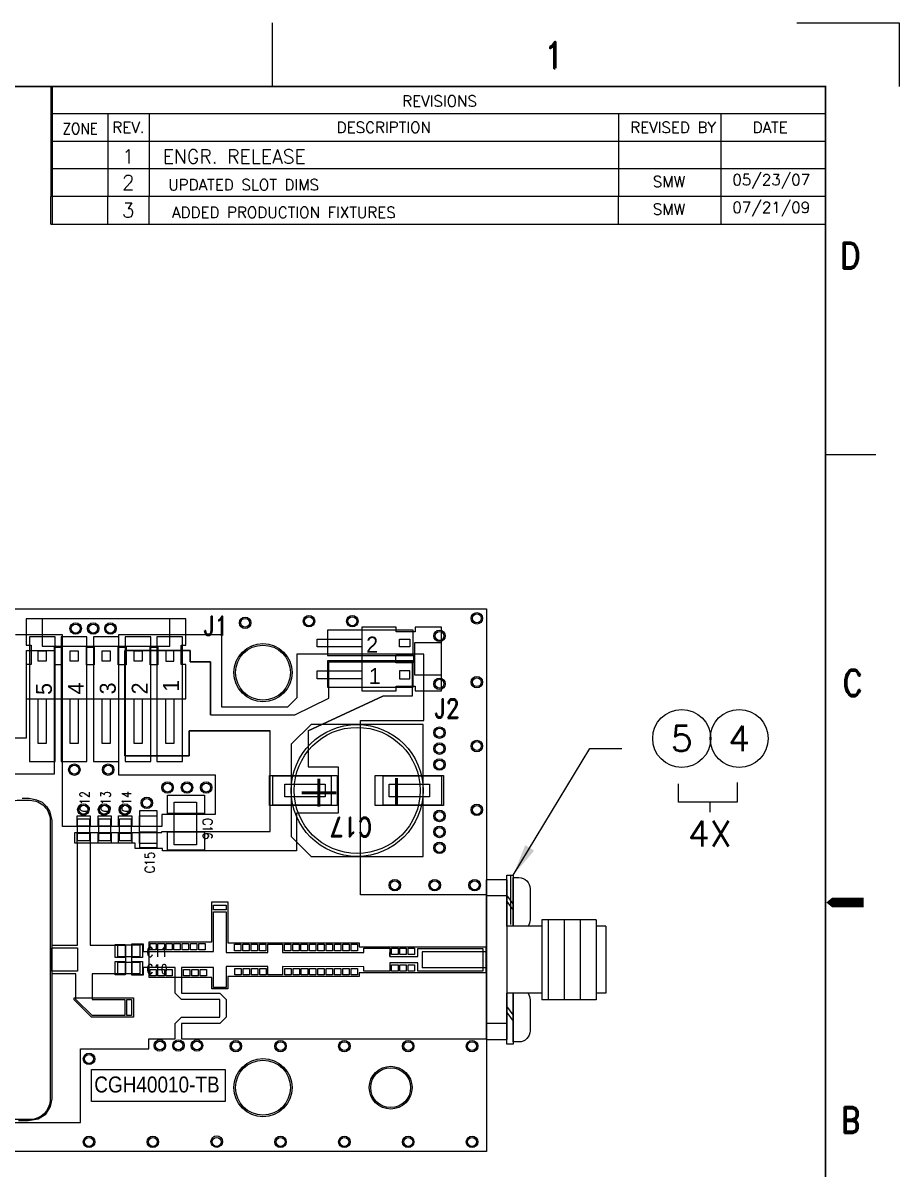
# Model space of a CAD drawing. Header units: inches. Extents: x 10.9 to 26.7, y -6.2 to 5.6.
# Drawn here: x 15.587 to 18.332, y 2.013 to 5.604 of the extents above; entities that cross this region are included whole.
import ezdxf
from ezdxf.enums import TextEntityAlignment as Align

# ---------------------------------------------------------------- set-up
doc = ezdxf.new("R2010")
doc.units = ezdxf.units.IN
doc.header["$MEASUREMENT"] = 0
doc.linetypes.add('FILLPOLYIN', pattern=[101, 100, 1])
for name, color, linetype in [('BORDER', 9, 'Continuous'), ('COMP', 10, 'Continuous'), ('CUTOUT_FAB_pill-flange', 7, 'Continuous'), ('MASK', 3, 'Continuous'), ('MASK1', 3, 'Continuous'), ('PCBHOLE', 200, 'Continuous'), ('REF_DES', 7, 'Continuous'), ('Substrate_Outline', 2, 'Continuous'), ('TEXT', 7, 'Continuous'), ('TEXT_CLEAR', 7, 'Continuous'), ('TOP', 5, 'Continuous'), ('VIA_28mil', 250, 'Continuous')]:
    doc.layers.add(name, color=color, linetype=linetype)
doc.layers.add('HARDWARE', color=40, linetype='Continuous', plot=False)
doc.styles.add('ARIAL_NEW', font='ARIAL.TTF', dxfattribs={"width": 0.85})
doc.styles.add('DATE', font='ROMANS.SHX', dxfattribs={"width": 0.55})
doc.styles.add('NAME', font='ROMANS.shx', dxfattribs={"width": 0.6})
doc.styles.add('ROMAND', font='romand.shx')
doc.styles.add('ROMANS', font='romans.shx')
doc.styles.add('TXT', font='txt', dxfattribs={"width": 0.8})
doc.dimstyles.get("Standard").update_dxf_attribs({"dimtxt": 0.07, "dimasz": 0.1, "dimexe": 0.05, "dimexo": 0.05, "dimgap": 0.06, "dimtad": 0, "dimtih": 1, "dimtoh": 1, "dimdec": 3, "dimzin": 4, "dimdsep": 46, "dimtxsty": 'ROMANS', "dimcen": 0.09, "dimadec": 0, "dimazin": 0, "dimtfac": 1, "dimtdec": 3, "dimtofl": 0, "dimtmove": 0, "dimatfit": 3, "dimfxl": 1, "dimtolj": 1, "dimtzin": 0, "dimarcsym": 0})

# ---------------------------------------------------------------- blocks, each defined once
blk = doc.blocks.new('MTA5PIN')
at = {"layer": 'COMP'}
for points in [[(-0.0055, -0.25), (0.102, -0.25), (0.102, -0.235), (0.162, -0.235), (0.162, -0.25), (0.2445, -0.25), (0.2445, 0.25), (0.162, 0.25), (0.162, 0.235), (0.102, 0.235), (0.102, 0.25), (-0.0055, 0.25)], [(0.1125, 0.2125), (0.1445, 0.2125), (0.1445, 0.1875), (0.1125, 0.1875)], [(0.1566, 0.1376), (0.101, 0.1376), (0.101, 0.1618), (0.1566, 0.1618)], [(0.1125, 0.1125), (0.1445, 0.1125), (0.1445, 0.0875), (0.1125, 0.0875)], [(0.1566, 0.0376), (0.101, 0.0376), (0.101, 0.0618), (0.1566, 0.0618)], [(0.1125, 0.0125), (0.1445, 0.0125), (0.1445, -0.0125), (0.1125, -0.0125)], [(0.1566, -0.0624), (0.101, -0.0624), (0.101, -0.0382), (0.1566, -0.0382)], [(0.1445, -0.1125), (0.1125, -0.1125), (0.1125, -0.0875), (0.1445, -0.0875)], [(0.1566, -0.1624), (0.101, -0.1624), (0.101, -0.1382), (0.1566, -0.1382)], [(0.1445, -0.2125), (0.1445, -0.1875), (0.1125, -0.1875), (0.1125, -0.2125)]]:
    blk.add_lwpolyline(points, close=True, dxfattribs=at)
for points in [[(-0.0055, 0.1875), (-0.1455, 0.1875), (-0.1455, 0.2125), (-0.0055, 0.2125)], [(0.2445, 0.2), (0.1594, 0.2), (0.1594, -0.2), (0.2445, -0.2)], [(-0.0055, 0.0875), (-0.1455, 0.0875), (-0.1455, 0.1125), (-0.0055, 0.1125)], [(-0.0055, -0.0125), (-0.1455, -0.0125), (-0.1455, 0.0125), (-0.0055, 0.0125)], [(-0.0055, -0.1125), (-0.1455, -0.1125), (-0.1455, -0.0875), (-0.0055, -0.0875)], [(-0.0055, -0.2125), (-0.1455, -0.2125), (-0.1455, -0.1875), (-0.0055, -0.1875)]]:
    blk.add_lwpolyline(points, dxfattribs=at)
at = {"layer": 'COMP', "style": 'TXT'}
for s, p in [('5', (0.0067, 0.17)), ('4', (0.0084, 0.0699)), ('3', (0.0084, -0.0301)), ('2', (0.0084, -0.1301)), ('1', (0.0166, -0.2286))]:
    blk.add_text(s, height=0.05, dxfattribs=at).set_placement(p)
at = {"layer": 'REF_DES', "style": 'ROMAND', "width": 0.85}
blk.add_attdef('REFDES', (0.1628, -0.0254), '', height=0.06, dxfattribs=at)
blk = doc.blocks.new('MTA2PIN')
at = {"layer": 'COMP'}
for points in [[(0.1075, 0.1), (0, 0.1), (0, -0.1), (0.1075, -0.1), (0.1075, -0.085), (0.1675, -0.085), (0.1675, -0.1), (0.25, -0.1), (0.25, 0.1), (0.1675, 0.1), (0.1675, 0.085), (0.1075, 0.085)], [(0.15, 0.0375), (0.1179, 0.0375), (0.1179, 0.0625), (0.15, 0.0625)], [(0.162, -0.0124), (0.1065, -0.0124), (0.1065, 0.0118), (0.162, 0.0118)], [(0.15, -0.0625), (0.15, -0.0375), (0.1179, -0.0375), (0.1179, -0.0625)]]:
    blk.add_lwpolyline(points, close=True, dxfattribs=at)
for points in [[(0, 0.0375), (-0.14, 0.0375), (-0.14, 0.0625), (0, 0.0625)], [(0.25, 0.05), (0.1649, 0.05), (0.1649, -0.05), (0.25, -0.05)], [(0, -0.0625), (-0.14, -0.0625), (-0.14, -0.0375), (0, -0.0375)]]:
    blk.add_lwpolyline(points, dxfattribs=at)
at = {"layer": 'COMP', "style": 'TXT'}
for s, p in [('2', (0.0139, 0.0199)), ('1', (0.0221, -0.0786))]:
    blk.add_text(s, height=0.05, dxfattribs=at).set_placement(p)
at = {"layer": 'REF_DES', "style": 'ROMAND', "width": 0.85}
blk.add_attdef('REFDES', (0.1713, -0.0327), '', height=0.06, dxfattribs=at)
blk = doc.blocks.new('CAP0603A')
at = {"layer": 'COMP'}
blk.add_lwpolyline([(-0.0345, -0.0185), (-0.0345, 0.0185), (0.0345, 0.0185), (0.0345, -0.0185)], close=True, dxfattribs=at)
at = {"layer": 'REF_DES', "style": 'ROMAND', "width": 0.85}
blk.add_attdef('REFDES', text='', height=0.06, dxfattribs=at).set_placement((0, -0.031), align=Align.CENTER)
blk = doc.blocks.new('CAP0805B')
at = {"layer": 'COMP'}
blk.add_lwpolyline([(0.0435, -0.0275), (-0.0435, -0.0275), (-0.0435, 0.0275), (0.0435, 0.0275)], close=True, dxfattribs=at)
at = {"layer": 'REF_DES', "style": 'ROMAND', "width": 0.85}
blk.add_attdef('REFDES', text='', height=0.06, dxfattribs=at).set_placement((0, -0.03), align=Align.CENTER)
blk = doc.blocks.new('CAP1206B')
at = {"layer": 'COMP'}
blk.add_lwpolyline([(-0.067, -0.035), (-0.067, 0.035), (0.067, 0.035), (0.067, -0.035)], close=True, dxfattribs=at)
at = {"layer": 'REF_DES', "style": 'ROMAND', "width": 0.85}
blk.add_attdef('REFDES', text='', height=0.06, dxfattribs=at).set_placement((0, -0.031), align=Align.CENTER)
blk = doc.blocks.new('47LYTIC')
at = {"layer": 'COMP'}
for points in [[(-0.2065, -0.2065), (0.1445, -0.2065), (0.2065, -0.1445), (0.2065, 0.1445), (0.1445, 0.2065), (-0.2065, 0.2065)], [(-0.2265, 0.02), (-0.1005, 0.02), (-0.1005, -0.0196), (-0.2265, -0.0196)], [(0.1005, 0.0196), (0.2265, 0.0196), (0.2265, -0.0196), (0.1005, -0.0196)]]:
    blk.add_lwpolyline(points, close=True, dxfattribs=at)
for radius in [0.2065, 0.1975]:
    blk.add_circle((0, 0), radius, dxfattribs=at)
at = {"layer": 'COMP', "style": 'ROMANS', "width": 0.9}
for s, p in [('-', (-0.1764, 0.0677)), ('+', (0.0662, 0.0698))]:
    blk.add_text(s, height=0.125, rotation=270, dxfattribs=at).set_placement(p)
at = {"layer": 'REF_DES', "style": 'ROMAND', "width": 0.85}
blk.add_attdef('REFDES', text='', height=0.06, dxfattribs=at).set_placement((0, 0.0863), align=Align.CENTER)
blk = doc.blocks.new('block_template(1)_2000')
at = {"layer": 'BORDER'}
for p, q in [((-1.60879, -0.12402), (-1.60879, -0.14854)), ((-1.69421, -0.14837), (-1.69421, -0.19101)), ((-1.69357, -0.19101), (-1.69357, -0.14854)), ((-1.69357, -0.15903), (-1.3951, -0.15903)), ((-1.67225, -0.15903), (-1.67225, -0.19101)), ((-1.65626, -0.15903), (-1.65626, -0.19101)), ((-1.47504, -0.15903), (-1.47504, -0.19101)), ((-1.43555, -0.15903), (-1.43555, -0.19101)), ((-1.69357, -0.16969), (-1.3951, -0.16969)), ((-1.3951, -0.18035), (-1.69357, -0.18035)), ((-1.3951, -0.19101), (-1.69421, -0.19101)), ((-1.3951, -0.29068), (-1.3756, -0.29068))]:
    blk.add_line(p, q, dxfattribs=at)
at = {"layer": 'BORDER', "const_width": 0.00061}
blk.add_lwpolyline([(-1.3951, -0.14854), (-2.25091, -0.14854), (-2.25091, -0.77875), (-1.3951, -0.77875)], close=True, dxfattribs=at)
at = {"layer": 'BORDER'}
blk.add_lwpolyline([(-1.39475, -0.46364, 0, 0.0127, 0), (-1.38714, -0.46364, 0.00383, 0.00383, 0), (-1.38034, -0.46364, 0.00383, 0.00383, 0)], format="xyseb", dxfattribs=at)
at = {"layer": 'DEFPOINTS'}
for p, q in [((-1.4062, -0.12402), (-1.36665, -0.12402)), ((-1.36665, -0.12402), (-1.36665, -0.14854))]:
    blk.add_line(p, q, dxfattribs=at)
at = {"layer": 'BORDER', "style": 'ROMAND', "width": 0.9}
for s, p in [('1', (-1.5038, -0.14153)), ('D', (-1.38964, -0.21892)), ('C', (-1.3887, -0.38393)), ('B', (-1.38933, -0.55272))]:
    blk.add_text(s, height=0.01017, dxfattribs=at).set_placement(p)
at = {"layer": 'BORDER', "style": 'ROMAND'}
blk.add_text('REVISIONS', height=0.004264, dxfattribs=at).set_placement((-1.54411, -0.15634), align=Align.CENTER)
at = {"layer": 'BORDER', "style": 'ROMAND', "width": 0.9}
blk.add_text('ZONE', height=0.004264, dxfattribs=at).set_placement((-1.68291, -0.16694), align=Align.CENTER)
at = {"layer": 'BORDER', "style": 'ROMAND'}
for s, height, p in [('REV.', 0.004264, (-1.66425, -0.16436)), ('DESCRIPTION', 0.0042639, (-1.56565, -0.16436)), ('REVISED BY', 0.004264, (-1.45393, -0.16436)), ('DATE', 0.004264, (-1.41642, -0.16436))]:
    blk.add_text(s, height=height, dxfattribs=at).set_placement(p, align=Align.MIDDLE_CENTER)
at = {"layer": 'TEXT'}
for tag, height, style, p in [('REVBL', 0.00533, 'ROMANS', (-1.66436, -0.17826)), ('SFINISH', 0.00269, 'ROMANS', (-1.67501, -0.71093)), ('TITLE1', 0.00665, 'ROMAND', (-1.48586, -0.73643)), ('TITLE2', 0.00665, 'ROMAND', (-1.48586, -0.74709)), ('REV.', 0.00665, 'ROMAND', (-1.40325, -0.76575))]:
    blk.add_attdef(tag, text='', height=height, dxfattribs=dict(at, style=style)).set_placement(p, align=Align.CENTER)
for tag, p, height, style in [('DESCRIPTION', (-1.65103, -0.17826), 0.00533, 'ROMANS'), ('FTOL', (-1.73917, -0.72575), 0.00269, 'ROMANS'), ('DTOL2', (-1.70083, -0.72575), 0.00269, 'ROMANS'), ('ATOL', (-1.67755, -0.72575), 0.00269, 'ROMANS'), ('DTOL3', (-1.70083, -0.72989), 0.00269, 'ROMANS'), ('DRWNO', (-1.48566, -0.76575), 0.00665, 'ROMAND'), ('SCALE', (-1.53667, -0.77549), 0.00426, 'ROMANS'), ('SHTNO', (-1.44224, -0.77562), 0.00426, 'ROMANS')]:
    blk.add_attdef(tag, p, '', height=height, dxfattribs=dict(at, style=style))
for tag, p, style, width in [('DWNBY', (-1.65587, -0.73568), 'NAME', 0.6), ('DDATE', (-1.60794, -0.73568), 'DATE', 0.55), ('CHKBY', (-1.65587, -0.74619), 'NAME', 0.6), ('CDATE', (-1.60794, -0.74619), 'DATE', 0.55), ('ENGBY', (-1.65587, -0.7567), 'NAME', 0.6), ('EDATE', (-1.60794, -0.7567), 'DATE', 0.55), ('QABY', (-1.65587, -0.76721), 'NAME', 0.6), ('QDATE', (-1.60794, -0.76721), 'DATE', 0.55), ('MFGBY', (-1.65587, -0.77772), 'NAME', 0.6), ('MDATE', (-1.60794, -0.77772), 'DATE', 0.55)]:
    blk.add_attdef(tag, p, '', height=0.00533, dxfattribs=dict(at, style=style, width=width))

msp = doc.modelspace()

# ---------------------------------------------------------------- linework, layer by layer
at = {"layer": 'BORDER'}
for p, q in [((15.6749, 4.9737), (15.6749, 5.0602)), ((15.6801, 4.9737), (15.6801, 5.0602)), ((15.8531, 4.9737), (15.8531, 5.0602)), ((15.9828, 4.9737), (15.9828, 5.0602)), ((17.4529, 4.9737), (17.4529, 5.0602)), ((17.7734, 5.0602), (17.7734, 4.9737)), ((15.6749, 4.9737), (18.1015, 4.9737))]:
    msp.add_line(p, q, dxfattribs=at)
at = {"layer": 'CUTOUT_FAB_pill-flange', "linetype": 'Continuous'}
msp.add_lwpolyline([(15.5065, 3.1055, -0.41421), (15.5695, 3.1685), (15.6095, 3.1685, -0.414217), (15.6725, 3.1055), (15.6725, 2.2315, -0.41421), (15.6095, 2.1685), (15.5695, 2.1685, -0.414217), (15.5065, 2.2315)], format="xyb", close=True, dxfattribs=at)
at = {"layer": 'HARDWARE'}
for p, q in [((17.0384, 2.919), (17.0384, 2.419)), ((17.1034, 2.919), (17.0384, 2.919)), ((17.1034, 2.919), (17.1034, 2.419)), ((17.1034, 2.869), (17.0384, 2.869)), ((17.1234, 2.8439), (17.1034, 2.8714)), ((17.1034, 2.8514), (17.1234, 2.8239)), ((17.2134, 2.774), (17.1034, 2.774)), ((17.2134, 2.794), (17.2134, 2.544)), ((17.3834, 2.794), (17.2134, 2.794)), ((17.2334, 2.794), (17.2334, 2.544)), ((17.2834, 2.794), (17.2834, 2.544)), ((17.3334, 2.794), (17.3334, 2.544)), ((17.3834, 2.794), (17.3834, 2.544)), ((17.4134, 2.774), (17.3834, 2.774)), ((17.4134, 2.774), (17.4134, 2.564)), ((17.0384, 2.694), (16.8384, 2.694)), ((16.8384, 2.694), (16.8384, 2.644)), ((17.0384, 2.694), (16.9884, 2.694)), ((17.0384, 2.644), (16.8384, 2.644)), ((17.0384, 2.644), (16.9884, 2.644)), ((17.2134, 2.564), (17.1034, 2.564)), ((17.4134, 2.564), (17.3834, 2.564)), ((17.1234, 2.4962), (17.1034, 2.5237)), ((17.3834, 2.544), (17.2134, 2.544)), ((17.1034, 2.5037), (17.1234, 2.4762)), ((17.1034, 2.469), (17.0384, 2.469)), ((17.0384, 2.419), (17.1034, 2.419))]:
    msp.add_line(p, q, dxfattribs=at)
for points in [[(17.1034, 2.774), (17.1034, 2.9339), (17.1234, 2.9339), (17.1234, 2.774)], [(17.1155, 2.7791), (17.1155, 2.9314)], [(17.1234, 2.774), (17.1234, 2.9264)], [(17.1234, 2.4042), (17.1034, 2.4042), (17.1034, 2.5641)], [(17.1234, 2.5641), (17.1234, 2.4042)]]:
    msp.add_lwpolyline(points, dxfattribs=at)
for points in [[(17.1234, 2.9264), (17.1414, 2.9264, -0.414214), (17.1764, 2.8914), (17.1764, 2.7944, -0.156445), (17.1699, 2.774)], [(17.1699, 2.5641, -0.156445), (17.1764, 2.5437), (17.1764, 2.4467, -0.414214), (17.1414, 2.4117), (17.1234, 2.4117), (17.1234, 2.5641)]]:
    msp.add_lwpolyline(points, format="xyb", dxfattribs=at)
at = {"layer": 'MASK'}
for points in [[(16.8098, 3.6217), (16.8098, 3.7017), (16.5418, 3.7017), (16.5418, 3.6217)], [(15.6882, 3.6809), (15.6082, 3.6809), (15.6082, 3.2898), (15.6882, 3.2898)], [(15.7872, 3.6809), (15.7072, 3.6809), (15.7072, 3.2898), (15.7872, 3.2898)], [(15.8882, 3.6809), (15.8082, 3.6809), (15.8082, 3.2898), (15.8882, 3.2898)], [(15.9882, 3.6809), (15.9082, 3.6809), (15.9082, 3.2898), (15.9882, 3.2898)], [(16.0872, 3.6809), (16.0072, 3.6809), (16.0072, 3.2898), (16.0872, 3.2898)], [(16.8098, 3.5227), (16.8098, 3.6057), (16.5418, 3.6057), (16.5418, 3.5227)], [(15.6775, 2.7065), (15.7585, 2.7065), (15.7585, 2.6335), (15.6775, 2.6335)], [(15.7475, 2.5495), (15.9335, 2.5495), (15.9335, 2.4895), (15.8025, 2.4895), (15.7475, 2.5435), (15.7475, 2.5495)]]:
    msp.add_lwpolyline(points, close=True, dxfattribs=at)
at = {"layer": 'MASK', "color": 3}
for points in [[(16.3595, 3.2465), (16.5715, 3.2465), (16.5715, 3.1525), (16.3595, 3.1525)], [(16.6905, 3.2465), (16.9045, 3.2465), (16.9045, 3.1525), (16.6905, 3.1525)], [(15.8025, 2.3255), (16.2205, 2.3255), (16.2205, 2.2255), (15.8025, 2.2255)]]:
    msp.add_lwpolyline(points, close=True, dxfattribs=at)
at = {"layer": 'MASK'}
for points in [[(15.5855, 3.1755), (15.6065, 3.1755), (15.6295, 3.1705), (15.6475, 3.1625), (15.6615, 3.1495), (15.6705, 3.1345), (15.6755, 3.1145), (15.6775, 3.1055), (15.6775, 2.2335), (15.6725, 2.2095), (15.6575, 2.1835), (15.6355, 2.1695), (15.6035, 2.1645), (15.5735, 2.1645)], [(15.9825, 2.7255), (16.1795, 2.7255), (16.1795, 2.8505), (16.2295, 2.8505), (16.2295, 2.7225), (16.6405, 2.7225), (16.6405, 2.7095), (17.0375, 2.7095), (17.0375, 2.6285), (16.6405, 2.6285), (16.6405, 2.6165), (16.2445, 2.6165), (16.2295, 2.6165), (16.2295, 2.5785), (16.1795, 2.5785), (16.1795, 2.6135), (15.9825, 2.6135), (15.9825, 2.7255), (15.9825, 2.7255)]]:
    msp.add_lwpolyline(points, dxfattribs=at)
at = {"layer": 'MASK', "linetype": 'Continuous'}
for points in [[(16.1565, 3.1275), (16.0405, 3.1275), (16.0405, 3.1845), (16.1565, 3.1845)], [(15.9535, 3.0865), (15.9535, 3.1365), (16.0065, 3.1365), (16.0065, 3.0865)], [(15.7982, 3.1199), (15.7982, 3.0879), (15.7572, 3.0879), (15.7572, 3.1199)], [(15.8642, 3.1199), (15.8642, 3.0879), (15.8232, 3.0879), (15.8232, 3.1199)], [(15.9282, 3.1199), (15.9282, 3.0879), (15.8872, 3.0879), (15.8872, 3.1199)], [(15.7982, 3.0659), (15.7982, 3.0339), (15.7572, 3.0339), (15.7572, 3.0659)], [(15.8642, 3.0659), (15.8642, 3.0339), (15.8232, 3.0339), (15.8232, 3.0659)], [(15.9282, 3.0659), (15.9282, 3.0339), (15.8872, 3.0339), (15.8872, 3.0659)], [(15.9535, 3.0195), (15.9535, 3.0695), (16.0065, 3.0695), (16.0065, 3.0195)], [(16.1565, 3.0125), (16.0405, 3.0125), (16.0405, 3.0695), (16.1565, 3.0695)], [(15.9079, 2.6762), (15.8759, 2.6762), (15.8759, 2.7172), (15.9079, 2.7172)], [(15.9619, 2.6762), (15.9299, 2.6762), (15.9299, 2.7172), (15.9619, 2.7172)], [(15.9079, 2.6222), (15.8759, 2.6222), (15.8759, 2.6632), (15.9079, 2.6632)], [(15.9619, 2.6222), (15.9299, 2.6222), (15.9299, 2.6632), (15.9619, 2.6632)]]:
    msp.add_lwpolyline(points, close=True, dxfattribs=at)
at = {"layer": 'MASK'}
for centre in [(16.2835, 3.7245), (16.4835, 3.7295), (16.6195, 3.7295), (17.0095, 3.7385), (15.7525, 3.7065), (15.8075, 3.7065), (15.8615, 3.7065), (16.8925, 3.6835), (17.0095, 3.5385), (16.8925, 3.5335), (16.8925, 3.3805), (16.8925, 3.3305), (17.0095, 3.3385), (15.7485, 3.2645), (15.8545, 3.2645), (16.8925, 3.2805), (16.0405, 3.2085), (16.1015, 3.2085), (16.1615, 3.2085), (15.9755, 3.1605), (15.7765, 3.1395), (15.8415, 3.1395), (15.9065, 3.1395), (16.8925, 3.1195), (17.0095, 3.1385), (16.8925, 3.0695), (16.8925, 3.0195), (16.7525, 2.9025), (16.8775, 2.9025), (17.0025, 2.9025), (16.0165, 2.4005), (16.0745, 2.4005), (16.1325, 2.4005), (16.2545, 2.3985), (16.3945, 2.3985), (16.5945, 2.3985), (16.7945, 2.3985), (16.9945, 2.3985), (15.7945, 2.3585), (15.7945, 2.0985), (15.9945, 2.0985), (16.1945, 2.0995), (16.3945, 2.0985), (16.5945, 2.0985), (16.7945, 2.0985), (16.9945, 2.0985)]:
    msp.add_circle(centre, 0.018, dxfattribs=at)
at = {"layer": 'MASK', "color": 3}
for centre, radius in [((16.3395, 3.5685), 0.091), ((16.3395, 2.2685), 0.091), ((16.7395, 2.2685), 0.067)]:
    msp.add_circle(centre, radius, dxfattribs=at)
at = {"layer": 'MASK1'}
for points in [[(16.5545, 3.2443), (16.3695, 3.2443), (16.3695, 3.1547), (16.5545, 3.1547)], [(16.8995, 3.2443), (16.7145, 3.2443), (16.7145, 3.1543), (16.8995, 3.1543)]]:
    msp.add_lwpolyline(points, close=True, dxfattribs=at)
at = {"layer": 'PCBHOLE'}
for centre in [(16.3395, 3.5685), (16.3395, 2.2685)]:
    msp.add_circle(centre, 0.086, dxfattribs=at)
at = {"layer": 'PCBHOLE', "linetype": 'FILLPOLYIN'}
msp.add_circle((16.7395, 2.2685), 0.0625, dxfattribs=at)
at = {"layer": 'Substrate_Outline'}
msp.add_lwpolyline([(14.4395, 3.7685), (17.0395, 3.7685), (17.0395, 2.0685), (14.4395, 2.0685), (14.4395, 3.7685)], close=True, dxfattribs=at)
msp.add_lwpolyline([(14.4395, 3.7685), (17.0395, 3.7685), (17.0395, 2.0685), (14.4395, 2.0685), (14.4395, 3.7685)], close=True, dxfattribs=at)
at = {"layer": 'Substrate_Outline', "color": 253}
msp.add_lwpolyline([(14.4395, 3.7685), (17.0395, 3.7685), (17.0395, 2.0685), (14.4395, 2.0685), (14.4395, 3.7685)], close=True, dxfattribs=at)
at = {"layer": 'TEXT'}
for p, q in [((17.6411, 3.1624), (17.6411, 3.2198)), ((17.8247, 3.2242), (17.8247, 3.1624)), ((17.8247, 3.1624), (17.6411, 3.1624)), ((17.7392, 3.1624), (17.7392, 3.1314))]:
    msp.add_line(p, q, dxfattribs=at)
for centre in [(17.6513, 3.3623), (17.8313, 3.3623)]:
    msp.add_circle(centre, 0.0909, dxfattribs=at)
at = {"layer": 'TOP', "color": 4}
for p, q in [((15.9065, 3.6375), (15.9065, 3.3075)), ((16.1115, 3.6375), (15.9065, 3.6375)), ((16.1115, 3.6025), (16.1115, 3.6375)), ((16.1755, 3.6025), (16.1115, 3.6025)), ((16.1755, 3.4365), (16.1755, 3.6025)), ((16.4805, 3.3865), (16.7145, 3.4945)), ((16.1085, 3.3075), (16.1085, 3.3865)), ((16.1085, 3.3865), (16.3615, 3.3865)), ((15.9065, 3.3075), (16.1085, 3.3075))]:
    msp.add_line(p, q, dxfattribs=at)
at = {"layer": 'TOP', "color": 5}
msp.add_lwpolyline([(14.4395, 3.7685), (17.0395, 3.7685), (17.0395, 2.8725), (16.6445, 2.8725), (16.6445, 3.4185), (16.8435, 3.4185), (16.8435, 3.6265), (16.4455, 3.6265), (16.4455, 3.4895), (16.4165, 3.4605), (16.2105, 3.4605), (16.2105, 3.6865), (15.8865, 3.6865), (15.8865, 3.2485), (16.1895, 3.2485), (16.1895, 3.1245), (16.0225, 3.1245), (16.0225, 3.0865), (15.7115, 3.0865), (15.7115, 3.6865), (15.5645, 3.6865)], dxfattribs=at)
at = {"layer": 'TOP', "color": 4}
msp.add_lwpolyline([(15.2765, 3.3645), (15.5985, 3.3645), (15.5985, 3.6375), (15.5985, 3.6375), (15.6855, 3.6375), (15.6855, 3.2505), (15.2125, 3.2505)], dxfattribs=at)
for points in [[(15.9065, 3.6375), (16.1115, 3.6375), (16.1115, 3.6025), (16.1755, 3.6025), (16.1755, 3.4365), (16.4395, 3.4365), (16.5455, 3.4885), (16.5455, 3.6025), (16.8065, 3.6025), (16.8065, 3.4945), (16.7145, 3.4945), (16.4805, 3.3865), (16.4805, 3.2735), (16.5755, 3.2735), (16.5755, 3.1285), (16.4445, 3.1285), (16.4445, 3.0105), (16.0245, 3.0105), (16.0245, 3.0175), (15.9395, 3.0175), (15.9395, 3.0345), (15.7985, 3.0345), (15.7985, 2.7145), (15.8035, 2.7145), (15.8035, 2.7145), (15.9085, 2.7145), (15.9085, 2.6245), (15.8045, 2.6245), (15.8045, 2.6245), (15.8045, 2.6245), (15.8045, 2.5445), (15.9065, 2.5445), (15.9065, 2.4945), (15.8045, 2.4945), (15.7535, 2.5445), (15.7535, 2.6245), (15.6785, 2.6245), (15.6785, 2.7145), (15.7585, 2.7145), (15.7585, 3.0345), (15.7505, 3.0345), (15.7505, 3.0675), (16.0225, 3.0675), (16.0225, 3.0705), (16.3615, 3.0705), (16.3615, 3.3865), (16.1085, 3.3865), (16.1085, 3.3075), (15.9065, 3.3075), (15.9065, 3.6375)], [(16.1845, 2.8405), (16.2245, 2.8405), (16.2245, 2.8255), (16.1845, 2.8255)], [(15.9865, 2.7205), (16.0045, 2.7205), (16.0045, 2.7005), (15.9865, 2.7005)], [(16.0105, 2.7205), (16.0305, 2.7205), (16.0305, 2.7005), (16.0105, 2.7005)], [(16.0365, 2.7205), (16.0545, 2.7205), (16.0545, 2.7005), (16.0365, 2.7005)], [(16.0605, 2.7205), (16.0805, 2.7205), (16.0805, 2.7005), (16.0605, 2.7005)], [(16.0865, 2.7205), (16.1065, 2.7205), (16.1065, 2.7005), (16.0865, 2.7005)], [(16.1125, 2.7205), (16.1325, 2.7205), (16.1325, 2.7005), (16.1125, 2.7005)], [(16.1385, 2.7205), (16.1585, 2.7205), (16.1585, 2.7005), (16.1385, 2.7005)], [(16.2505, 2.7175), (16.2705, 2.7175), (16.2705, 2.6975), (16.2505, 2.6975)], [(16.2765, 2.7175), (16.2965, 2.7175), (16.2965, 2.6975), (16.2765, 2.6975)], [(16.3025, 2.7175), (16.3225, 2.7175), (16.3225, 2.6975), (16.3025, 2.6975)], [(16.3285, 2.7175), (16.3485, 2.7175), (16.3485, 2.6975), (16.3285, 2.6975)], [(16.4065, 2.7175), (16.4265, 2.7175), (16.4265, 2.6975), (16.4065, 2.6975)], [(16.4325, 2.7175), (16.4525, 2.7175), (16.4525, 2.6975), (16.4325, 2.6975)], [(16.4585, 2.7175), (16.4785, 2.7175), (16.4785, 2.6975), (16.4585, 2.6975)], [(16.4855, 2.7175), (16.5055, 2.7175), (16.5055, 2.6975), (16.4855, 2.6975)], [(16.5115, 2.7175), (16.5315, 2.7175), (16.5315, 2.6975), (16.5115, 2.6975)], [(16.5375, 2.7175), (16.5575, 2.7175), (16.5575, 2.6975), (16.5375, 2.6975)], [(16.5635, 2.7175), (16.5835, 2.7175), (16.5835, 2.6975), (16.5635, 2.6975)], [(16.5895, 2.7175), (16.6095, 2.7175), (16.6095, 2.6975), (16.5895, 2.6975)], [(16.6155, 2.7175), (16.6355, 2.7175), (16.6355, 2.6975), (16.6155, 2.6975)], [(16.7425, 2.7055), (16.7625, 2.7055), (16.7625, 2.6855), (16.7425, 2.6855)], [(16.7685, 2.7055), (16.7885, 2.7055), (16.7885, 2.6855), (16.7685, 2.6855)], [(16.7945, 2.7055), (16.8145, 2.7055), (16.8145, 2.6855), (16.7945, 2.6855)], [(15.9865, 2.6385), (16.0045, 2.6385), (16.0045, 2.6185), (15.9865, 2.6185)], [(16.0105, 2.6385), (16.0305, 2.6385), (16.0305, 2.6185), (16.0105, 2.6185)], [(16.0365, 2.6385), (16.0545, 2.6385), (16.0545, 2.6185), (16.0365, 2.6185)], [(16.0905, 2.6385), (16.1105, 2.6385), (16.1105, 2.6185), (16.0905, 2.6185)], [(16.1165, 2.6385), (16.1365, 2.6385), (16.1365, 2.6185), (16.1165, 2.6185)], [(16.1425, 2.6385), (16.1625, 2.6385), (16.1625, 2.6185), (16.1425, 2.6185)], [(16.2515, 2.6415), (16.2715, 2.6415), (16.2715, 2.6215), (16.2515, 2.6215)], [(16.2775, 2.6415), (16.2975, 2.6415), (16.2975, 2.6215), (16.2775, 2.6215)], [(16.3035, 2.6415), (16.3235, 2.6415), (16.3235, 2.6215), (16.3035, 2.6215)], [(16.3295, 2.6415), (16.3495, 2.6415), (16.3495, 2.6215), (16.3295, 2.6215)], [(16.4075, 2.6415), (16.4275, 2.6415), (16.4275, 2.6215), (16.4075, 2.6215)], [(16.4335, 2.6415), (16.4535, 2.6415), (16.4535, 2.6215), (16.4335, 2.6215)], [(16.4595, 2.6415), (16.4795, 2.6415), (16.4795, 2.6215), (16.4595, 2.6215)], [(16.4855, 2.6415), (16.5055, 2.6415), (16.5055, 2.6215), (16.4855, 2.6215)], [(16.5115, 2.6415), (16.5315, 2.6415), (16.5315, 2.6215), (16.5115, 2.6215)], [(16.5375, 2.6415), (16.5575, 2.6415), (16.5575, 2.6215), (16.5375, 2.6215)], [(16.5635, 2.6415), (16.5835, 2.6415), (16.5835, 2.6215), (16.5635, 2.6215)], [(16.5895, 2.6415), (16.6095, 2.6415), (16.6095, 2.6215), (16.5895, 2.6215)], [(16.6155, 2.6415), (16.6355, 2.6415), (16.6355, 2.6215), (16.6155, 2.6215)], [(16.7425, 2.6535), (16.7625, 2.6535), (16.7625, 2.6335), (16.7425, 2.6335)], [(16.7685, 2.6535), (16.7885, 2.6535), (16.7885, 2.6335), (16.7685, 2.6335)], [(16.7945, 2.6535), (16.8145, 2.6535), (16.8145, 2.6335), (16.7945, 2.6335)], [(15.9125, 2.5445), (15.9275, 2.5445), (15.9275, 2.4945), (15.9125, 2.4945)]]:
    msp.add_lwpolyline(points, close=True, dxfattribs=at)
at = {"layer": 'TOP'}
msp.add_lwpolyline([(15.3505, 2.1595), (15.7675, 2.1595), (15.7675, 2.3905), (15.9815, 2.3905), (15.9815, 2.4215), (16.0645, 2.4215), (16.0645, 2.4695), (16.0845, 2.4895), (16.2045, 2.4895), (16.2045, 2.5445), (16.0845, 2.5445), (16.0645, 2.5645), (16.0645, 2.6445), (15.9645, 2.6445), (15.9645, 2.6205), (15.9285, 2.6205), (15.9285, 2.7185), (15.9645, 2.7185), (15.9645, 2.6945), (16.1845, 2.6945), (16.1845, 2.8195), (16.2245, 2.8195), (16.2245, 2.6915), (16.3545, 2.6915), (16.3545, 2.7175), (16.4005, 2.7175), (16.4005, 2.6915), (16.6555, 2.6915), (16.6555, 2.7055), (16.7365, 2.7055), (16.7365, 2.6795), (16.7365, 2.6915), (16.7365, 2.6795), (16.8245, 2.6795), (16.8245, 2.7045), (17.0285, 2.7045), (17.0285, 2.6335), (16.8245, 2.6335), (16.8245, 2.6595), (16.7365, 2.6595), (16.7365, 2.6475), (16.7365, 2.6335), (16.6555, 2.6335), (16.6555, 2.6465), (16.6555, 2.6465), (16.4005, 2.6475), (16.4005, 2.6215), (16.3545, 2.6215), (16.3545, 2.6475), (16.2245, 2.6475), (16.2245, 2.5825), (16.1845, 2.5825), (16.1845, 2.6445), (16.0845, 2.6445), (16.0845, 2.5645), (16.2045, 2.5645), (16.2245, 2.5445), (16.2245, 2.4895), (16.2045, 2.4695), (16.0845, 2.4695), (16.0845, 2.4215), (17.0395, 2.4215), (17.0395, 2.0685), (14.4395, 2.0685)], dxfattribs=at)
at = {"layer": 'VIA_28mil', "color": 7}
for centre in [(16.2835, 3.7245), (16.4835, 3.7295), (16.6195, 3.7295), (17.0095, 3.7385), (15.7525, 3.7065), (15.8075, 3.7065), (15.8615, 3.7065), (16.8925, 3.6835), (16.8925, 3.5335), (17.0095, 3.5385), (16.8925, 3.3805), (16.8925, 3.3305), (17.0095, 3.3385), (15.7485, 3.2645), (15.8545, 3.2645), (16.8925, 3.2805), (16.0405, 3.2085), (16.1015, 3.2085), (16.1615, 3.2085), (15.9755, 3.1605), (15.7765, 3.1395), (15.8415, 3.1395), (15.9065, 3.1395), (16.8925, 3.1195), (17.0095, 3.1385), (16.8925, 3.0695), (16.8925, 3.0195), (16.7525, 2.9025), (16.8775, 2.9025), (17.0025, 2.9025), (16.0165, 2.4005), (16.0745, 2.4005), (16.1325, 2.4005), (16.2545, 2.3985), (16.3945, 2.3985), (16.5945, 2.3985), (16.7945, 2.3985), (16.9945, 2.3985), (15.7945, 2.3585), (15.7945, 2.0985), (15.9945, 2.0985), (16.1945, 2.0985), (16.3945, 2.0985), (16.5945, 2.0985), (16.7945, 2.0985), (16.9945, 2.0985)]:
    msp.add_circle(centre, 0.014, dxfattribs=at)

# ---------------------------------------------------------------- block references
ref = msp.add_blockref('block_template(1)_2000', (29.4196, 6.6098), dxfattribs=dict(xscale=8.112734285119464, yscale=8.112734285119465, zscale=8.112734285119464))
ref.add_attrib('REVBL', '1', dxfattribs={"layer": 'TEXT', "height": 0.0432, "style": 'ROMANS'}).set_placement((15.9171, 5.1636), align=Align.CENTER)
ref.add_attrib('DESCRIPTION', 'ENGR. RELEASE', (16.0252, 5.1636), dxfattribs={"layer": 'TEXT', "height": 0.043239, "style": 'ROMANS'})
ref = msp.add_blockref('MTA5PIN', (15.848, 3.492), dxfattribs=dict(rotation=90))
ref.add_attrib('REFDES', 'J1', (16.1508, 3.6849), dxfattribs={"layer": 'REF_DES', "height": 0.06, "style": 'ROMAND', "width": 0.85})
ref = msp.add_blockref('MTA2PIN', (16.6491, 3.6113))
ref.add_attrib('REFDES', 'J2', (16.8746, 3.4263), dxfattribs={"layer": 'REF_DES', "height": 0.06, "style": 'ROMAND', "width": 0.85})
ref = msp.add_blockref('47LYTIC', (16.6345, 3.1995), dxfattribs=dict(rotation=180))
ref.add_attrib('REFDES', 'C17', dxfattribs={"layer": 'REF_DES', "height": 0.06, "rotation": 180, "style": 'ROMAND', "width": 0.85}).set_placement((16.6152, 3.1146), align=Align.CENTER)
at = {"layer": 'COMP'}
ref = msp.add_blockref('CAP0603A', (15.9083, 3.0763), dxfattribs=dict(at, rotation=90))
ref.add_attrib('REFDES', 'C14', dxfattribs={"layer": 'REF_DES', "height": 0.03, "rotation": 90, "style": 'ROMAND', "width": 0.85}).set_placement((15.9268, 3.1644), align=Align.CENTER)
ref = msp.add_blockref('CAP0603A', (15.7773, 3.0763), dxfattribs=dict(at, rotation=90))
ref.add_attrib('REFDES', 'C12', dxfattribs={"layer": 'REF_DES', "height": 0.03, "rotation": 90, "style": 'ROMAND', "width": 0.85}).set_placement((15.7958, 3.1644), align=Align.CENTER)
ref = msp.add_blockref('CAP0603A', (15.8433, 3.0763), dxfattribs=dict(at, rotation=90))
ref.add_attrib('REFDES', 'C13', dxfattribs={"layer": 'REF_DES', "height": 0.03, "rotation": 90, "style": 'ROMAND', "width": 0.85}).set_placement((15.8618, 3.1644), align=Align.CENTER)
ref = msp.add_blockref('CAP1206B', (16.0965, 3.0957), dxfattribs=dict(at, rotation=270))
ref.add_attrib('REFDES', 'C16', dxfattribs={"layer": 'REF_DES', "height": 0.03, "rotation": 270, "style": 'ROMAND', "width": 0.85}).set_placement((16.1509, 3.0794), align=Align.CENTER)
ref = msp.add_blockref('CAP0805B', (15.9798, 3.0766), dxfattribs=dict(at, rotation=270))
ref.add_attrib('REFDES', 'C15', dxfattribs={"layer": 'REF_DES', "height": 0.03, "rotation": 90, "style": 'ROMAND', "width": 0.85}).set_placement((15.9996, 2.9735), align=Align.CENTER)
ref = msp.add_blockref('CAP0603A', (15.9194, 2.6971), dxfattribs=at)
ref.add_attrib('REFDES', 'C11', dxfattribs={"layer": 'REF_DES', "height": 0.03, "style": 'ROMAND', "width": 0.85}).set_placement((16.0074, 2.6786), align=Align.CENTER)
ref = msp.add_blockref('CAP0603A', (15.9194, 2.6431), dxfattribs=at)
ref.add_attrib('REFDES', 'C10', dxfattribs={"layer": 'REF_DES', "height": 0.03, "style": 'ROMAND', "width": 0.85}).set_placement((16.0074, 2.6246), align=Align.CENTER)

# ---------------------------------------------------------------- texts
at = {"layer": 'TEXT', "style": 'ROMANS'}
for s, p in [('5', (17.6513, 3.3623)), ('4', (17.8313, 3.3623)), ('4X', (17.7393, 3.0639))]:
    msp.add_text(s, height=0.08, dxfattribs=at).set_placement(p, align=Align.MIDDLE)
at = {"layer": 'TEXT', "attachment_point": 5, "style": 'ROMANS'}
for s, insert, char_height in [('05/23/07', (17.9319, 5.1065), 0.03465), ('2', (15.9172, 5.1037), 0.0462), ('UPDATED SLOT DIMS', (16.279, 5.0966), 0.03465), ('SMW', (17.6114, 5.1065), 0.03465), ('3', (15.9172, 5.0173), 0.0462), ('ADDED PRODUCTION FIXTURES', (16.4049, 5.0101), 0.03465), ('SMW', (17.6114, 5.02), 0.03465), ('07/21/09', (17.9319, 5.02), 0.03465)]:
    msp.add_mtext(s, dxfattribs=dict(at, insert=insert, char_height=char_height))
at = {"layer": 'TEXT_CLEAR', "color": 6, "linetype": 'FILLPOLYIN', "style": 'ARIAL_NEW', "width": 0.85}
msp.add_text('CGH40010-TB', height=0.05, dxfattribs=at).set_placement((15.8109, 2.2533))

# ---------------------------------------------------------------- leaders
at = {"layer": 'TEXT'}
msp.add_leader([(17.1234, 2.9339), (17.3633, 3.3313), (17.4633, 3.3313)], dimstyle='Standard', override={"dimgap": 0.06, "dimtad": 0}, dxfattribs=at)

doc.saveas('drawing.dxf')
